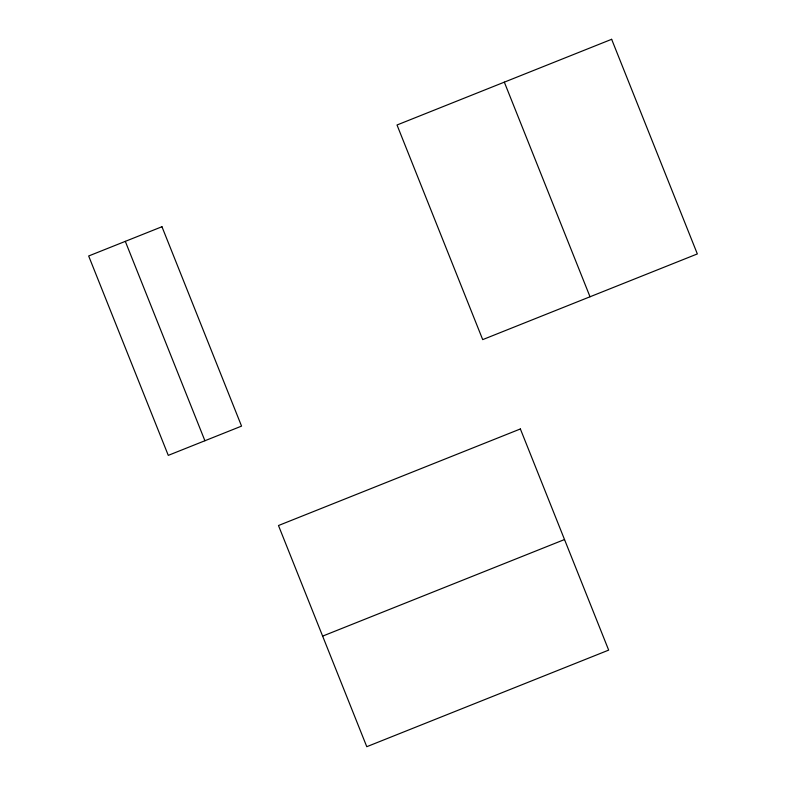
<?xml version="1.0" encoding="UTF-8"?>
<svg xmlns="http://www.w3.org/2000/svg" width="786" height="786" viewBox="0 0 786 786"><rect width="100%" height="100%" fill="white"/><g stroke="black" fill="none" stroke-linecap="round" stroke-linejoin="round"><path stroke-width="1.18" d="M322.624 636.12L564.515 539.54M504.327 82.147L590.021 296.774M125.308 241.361L204.91 440.74M611.646 39.3L397.018 124.994L482.702 339.621L697.339 253.927L611.646 39.3M161.955 226.732L88.661 255.99L168.273 455.369L241.557 426.11L161.955 226.732M520.371 428.96L278.48 525.529L366.777 746.7L608.669 650.12L520.371 428.96"/></g></svg>
